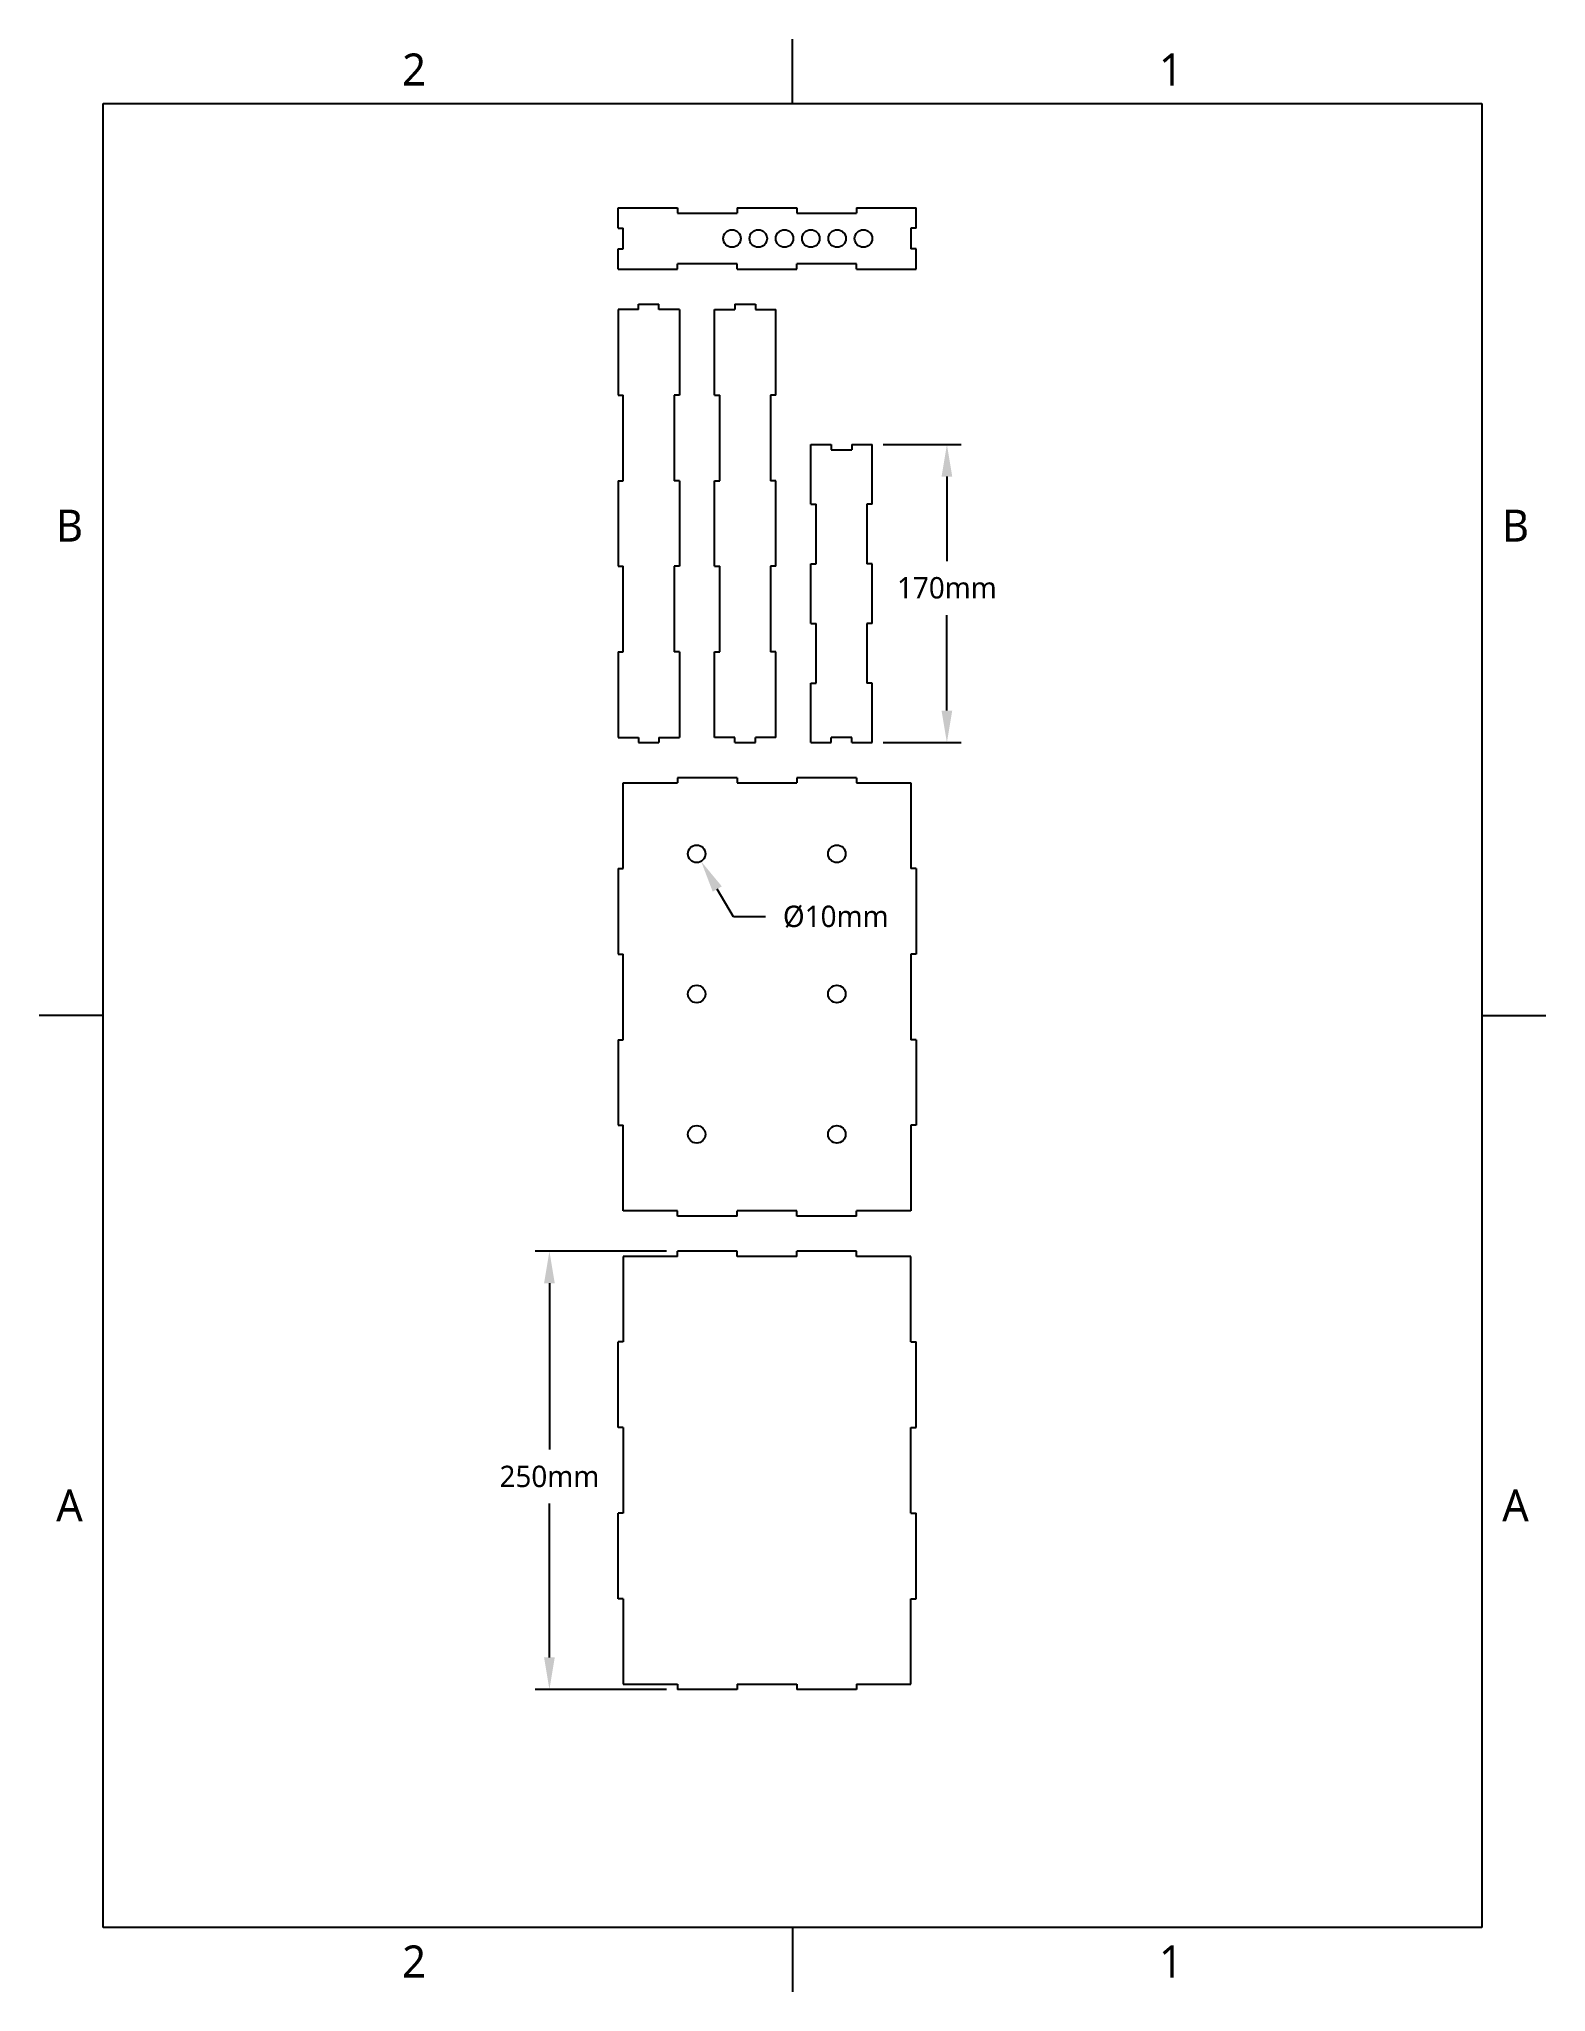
# Model space of a CAD drawing. Extents: x 0 to 8.5, y 0 to 11.
import ezdxf

# ---------------------------------------------------------------- set-up
doc = ezdxf.new("R2010")
doc.units = 0
doc.header["$LTSCALE"] = 0.5
doc.header["$MEASUREMENT"] = 0
doc.header["$PDMODE"] = 33
doc.header["$PDSIZE"] = 0.03937
doc.layers.get('DEFPOINTS').update_dxf_attribs({"linetype": 'CONTINUOUS'})
for name, color, linetype in [('ANNOTATION_TEXT', 7, 'CONTINUOUS'), ('BORDER_FRAME', 7, 'CONTINUOUS'), ('BORDER_ZONES', 7, 'CONTINUOUS'), ('VISIBLE', 7, 'CONTINUOUS')]:
    doc.layers.add(name, color=color, linetype=linetype)
doc.styles.add('ONSHAPE-STANDARD', font='NotoSans-Regular.ttf')
doc.styles.add('ONSHAPE-STANDARD-DIMENSION', font='')
doc.styles.get('ONSHAPE-STANDARD-DIMENSION').set_extended_font_data('Noto Sans')
doc.dimstyles.new('ONSHAPE-STANDARD$0', dxfattribs={"dimtxt": 0.12, "dimasz": 0.18, "dimexe": 0.08, "dimexo": 0.0625, "dimgap": 0.09, "dimtad": 0, "dimtih": 1, "dimtoh": 1, "dimlfac": 25.4, "dimzin": 11, "dimtxsty": 'ONSHAPE-STANDARD-DIMENSION', "dimcen": 0.09, "dimclrd": 7, "dimclre": 7, "dimclrt": 7, "dimadec": 1, "dimazin": 3, "dimtfac": 1, "dimtofl": 0, "dimtmove": 0, "dimatfit": 3, "dimtolj": 1, "dimtzin": 11})
doc.dimstyles.new('ONSHAPE-STANDARD$3', dxfattribs={"dimtxt": 0.12, "dimasz": 0.18, "dimexe": 0.08, "dimexo": 0.0625, "dimgap": 0.09, "dimtad": 0, "dimtih": 1, "dimtoh": 1, "dimlfac": 25.4, "dimzin": 11, "dimtxsty": 'ONSHAPE-STANDARD-DIMENSION', "dimcen": 0, "dimclrd": 7, "dimclre": 7, "dimclrt": 7, "dimadec": 1, "dimazin": 3, "dimtfac": 1, "dimtofl": 0, "dimtmove": 0, "dimatfit": 3, "dimtolj": 1, "dimtzin": 11})

# ---------------------------------------------------------------- blocks, each defined once
blk = doc.blocks.new('*D1')
at = {"layer": 'ANNOTATION_TEXT', "color": 7}
for p, q in [((3.561, 4.177), (2.824, 4.177)), ((2.904, 3.997), (2.904, 3.064)), ((2.904, 1.897), (2.904, 2.761)), ((3.561, 1.717), (2.824, 1.717))]:
    blk.add_line(p, q, dxfattribs=at)
for points in [[(2.934, 3.997), (2.874, 3.997), (2.904, 4.177)], [(2.874, 1.897), (2.934, 1.897), (2.904, 1.717)]]:
    blk.add_solid(points, dxfattribs=at)
at = {"layer": 'DEFPOINTS', "color": 0}
for p in [(3.624, 4.177), (2.904, 1.717), (3.624, 1.717)]:
    blk.add_point(p, dxfattribs=at)
at = {"layer": 'ANNOTATION_TEXT', "color": 7, "insert": (2.904, 2.912), "char_height": 0.12, "attachment_point": 5, "style": 'ONSHAPE-STANDARD-DIMENSION'}
blk.add_mtext('\\A1;250mm', dxfattribs=at)
blk = doc.blocks.new('*D2')
at = {"layer": 'ANNOTATION_TEXT', "color": 7}
for p, q in [((3.937, 6.054), (3.846, 6.21)), ((4.117, 6.054), (3.937, 6.054))]:
    blk.add_line(p, q, dxfattribs=at)
blk.add_solid([(3.872, 6.225), (3.821, 6.195), (3.756, 6.365)], dxfattribs=at)
at = {"layer": 'DEFPOINTS', "color": 0}
for p in [(3.706, 6.45), (3.756, 6.365)]:
    blk.add_point(p, dxfattribs=at)
at = {"layer": 'ANNOTATION_TEXT', "color": 7, "insert": (4.512, 6.054), "char_height": 0.12, "attachment_point": 5, "style": 'ONSHAPE-STANDARD-DIMENSION'}
blk.add_mtext('\\A1;%%c10mm', dxfattribs=at)
blk = doc.blocks.new('*D3')
at = {"layer": 'ANNOTATION_TEXT', "color": 7}
for p, q in [((4.779, 8.705), (5.216, 8.705)), ((5.136, 8.525), (5.136, 8.051)), ((5.136, 7.212), (5.136, 7.748)), ((4.779, 7.032), (5.216, 7.032))]:
    blk.add_line(p, q, dxfattribs=at)
for points in [[(5.166, 8.525), (5.106, 8.525), (5.136, 8.705)], [(5.106, 7.212), (5.166, 7.212), (5.136, 7.032)]]:
    blk.add_solid(points, dxfattribs=at)
at = {"layer": 'DEFPOINTS', "color": 0}
for p in [(4.716, 8.705), (4.716, 7.032), (5.136, 7.032)]:
    blk.add_point(p, dxfattribs=at)
at = {"layer": 'ANNOTATION_TEXT', "color": 7, "insert": (5.136, 7.9), "char_height": 0.12, "attachment_point": 5, "style": 'ONSHAPE-STANDARD-DIMENSION'}
blk.add_mtext('\\A1;170mm', dxfattribs=at)

msp = doc.modelspace()

# ---------------------------------------------------------------- linework, layer by layer
at = {"layer": 'BORDER_FRAME'}
for p, q in [((0.399, 0.38), (0.399, 10.62)), ((0.399, 10.62), (8.139, 10.62)), ((8.139, 10.62), (8.139, 0.38)), ((8.139, 0.38), (0.399, 0.38))]:
    msp.add_line(p, q, dxfattribs=at)
at = {"layer": 'BORDER_ZONES'}
for p, q in [((4.269, 10.62), (4.269, 10.981)), ((0.399, 5.5), (0.038, 5.5)), ((8.139, 5.5), (8.5, 5.5)), ((4.269, 0.38), (4.269, 0.019))]:
    msp.add_line(p, q, dxfattribs=at)
at = {"layer": 'VISIBLE'}
for p, q in [((3.289307, 10.033483), (3.623953, 10.033483)), ((3.289307, 9.918653), (3.289307, 10.033483)), ((3.623953, 10.033483), (3.623953, 10.003955)), ((3.623953, 10.003955), (3.958598, 10.003955)), ((3.958598, 10.033483), (4.293244, 10.033483)), ((3.958598, 10.033483), (3.958598, 10.003955)), ((4.293244, 10.033483), (4.293244, 10.003955)), ((4.293244, 10.003955), (4.62789, 10.003955)), ((4.62789, 10.033483), (4.62789, 10.003955)), ((4.62789, 10.033483), (4.962535, 10.033483)), ((4.962535, 9.918653), (4.962535, 10.033483)), ((3.289307, 9.918653), (3.318834, 9.918653)), ((3.318834, 9.803824), (3.318834, 9.918653)), ((4.933008, 9.918653), (4.933008, 9.803824)), ((4.962535, 9.918653), (4.933008, 9.918653)), ((3.289307, 9.688995), (3.289307, 9.803824)), ((3.289307, 9.803824), (3.318834, 9.803824)), ((4.962535, 9.803824), (4.933008, 9.803824)), ((4.962535, 9.688995), (4.962535, 9.803824)), ((3.289307, 9.688995), (3.623953, 9.688995)), ((3.958598, 9.718522), (3.623953, 9.718522)), ((3.623953, 9.688995), (3.623953, 9.718522)), ((3.958598, 9.688995), (3.958598, 9.718522)), ((3.958598, 9.688995), (4.293244, 9.688995)), ((4.62789, 9.718522), (4.293244, 9.718522)), ((4.293244, 9.688995), (4.293244, 9.718522)), ((4.62789, 9.688995), (4.62789, 9.718522)), ((4.62789, 9.688995), (4.962535, 9.688995)), ((3.404136, 9.462617), (3.289307, 9.462617)), ((3.289307, 9.462617), (3.289307, 8.982302)), ((3.404136, 9.462617), (3.404136, 9.492144)), ((3.404136, 9.492144), (3.518966, 9.492144)), ((3.518966, 9.462617), (3.518966, 9.492144)), ((3.633795, 9.462617), (3.518966, 9.462617)), ((3.633795, 9.462617), (3.633795, 8.982302)), ((3.830645, 8.982302), (3.830645, 9.462617)), ((3.830645, 9.462617), (3.945475, 9.462617)), ((3.945475, 9.492144), (4.060304, 9.492144)), ((3.945475, 9.492144), (3.945475, 9.462617)), ((4.060304, 9.492144), (4.060304, 9.462617)), ((4.060304, 9.462617), (4.175134, 9.462617)), ((4.175134, 8.982302), (4.175134, 9.462617)), ((3.289307, 8.982302), (3.318834, 8.982302)), ((3.318834, 8.501987), (3.318834, 8.982302)), ((3.633795, 8.982302), (3.604267, 8.982302)), ((3.604267, 8.982302), (3.604267, 8.501987)), ((3.830645, 8.982302), (3.860173, 8.982302)), ((3.860173, 8.501987), (3.860173, 8.982302)), ((4.175134, 8.982302), (4.145606, 8.982302)), ((4.145606, 8.982302), (4.145606, 8.501987)), ((4.371984, 8.704743), (4.486813, 8.704743)), ((4.371984, 8.370097), (4.371984, 8.704743)), ((4.486813, 8.704743), (4.486813, 8.675215)), ((4.486813, 8.675215), (4.601643, 8.675215)), ((4.601643, 8.704743), (4.716472, 8.704743)), ((4.601643, 8.704743), (4.601643, 8.675215)), ((4.716472, 8.370097), (4.716472, 8.704743)), ((3.289307, 8.501987), (3.318834, 8.501987)), ((3.289307, 8.501987), (3.289307, 8.021672)), ((3.633795, 8.501987), (3.604267, 8.501987)), ((3.633795, 8.501987), (3.633795, 8.021672)), ((3.830645, 8.021672), (3.830645, 8.501987)), ((3.830645, 8.501987), (3.860173, 8.501987)), ((4.175134, 8.501987), (4.145606, 8.501987)), ((4.175134, 8.021672), (4.175134, 8.501987)), ((4.371984, 8.370097), (4.401512, 8.370097)), ((4.401512, 8.035451), (4.401512, 8.370097)), ((4.716472, 8.370097), (4.686945, 8.370097)), ((4.686945, 8.370097), (4.686945, 8.035451)), ((3.289307, 8.021672), (3.318834, 8.021672)), ((3.318834, 7.541357), (3.318834, 8.021672)), ((3.633795, 8.021672), (3.604267, 8.021672)), ((3.604267, 8.021672), (3.604267, 7.541357)), ((3.830645, 8.021672), (3.860173, 8.021672)), ((3.860173, 7.541357), (3.860173, 8.021672)), ((4.145606, 8.021672), (4.145606, 7.541357)), ((4.175134, 8.021672), (4.145606, 8.021672)), ((4.371984, 8.035451), (4.401512, 8.035451)), ((4.371984, 7.700806), (4.371984, 8.035451)), ((4.716472, 8.035451), (4.686945, 8.035451)), ((4.716472, 7.700806), (4.716472, 8.035451)), ((4.371984, 7.700806), (4.401512, 7.700806)), ((4.401512, 7.36616), (4.401512, 7.700806)), ((4.716472, 7.700806), (4.686945, 7.700806)), ((4.686945, 7.700806), (4.686945, 7.36616)), ((3.289307, 7.541357), (3.289307, 7.061042)), ((3.289307, 7.541357), (3.318834, 7.541357)), ((3.633795, 7.541357), (3.604267, 7.541357)), ((3.633795, 7.541357), (3.633795, 7.061042)), ((3.830645, 7.061042), (3.830645, 7.541357)), ((3.830645, 7.541357), (3.860173, 7.541357)), ((4.175134, 7.541357), (4.145606, 7.541357)), ((4.175134, 7.061042), (4.175134, 7.541357)), ((4.371984, 7.031514), (4.371984, 7.36616)), ((4.371984, 7.36616), (4.401512, 7.36616)), ((4.716472, 7.36616), (4.686945, 7.36616)), ((4.716472, 7.031514), (4.716472, 7.36616)), ((3.289307, 7.061042), (3.404136, 7.061042)), ((3.404136, 7.061042), (3.404136, 7.031514)), ((3.404136, 7.031514), (3.518966, 7.031514)), ((3.518966, 7.061042), (3.633795, 7.061042)), ((3.518966, 7.061042), (3.518966, 7.031514)), ((3.945475, 7.061042), (3.830645, 7.061042)), ((3.945475, 7.031514), (3.945475, 7.061042)), ((3.945475, 7.031514), (4.060304, 7.031514)), ((4.175134, 7.061042), (4.060304, 7.061042)), ((4.060304, 7.031514), (4.060304, 7.061042)), ((4.371984, 7.031514), (4.486813, 7.031514)), ((4.486813, 7.031514), (4.486813, 7.061042)), ((4.601643, 7.061042), (4.486813, 7.061042)), ((4.601643, 7.031514), (4.601643, 7.061042)), ((4.601643, 7.031514), (4.716472, 7.031514)), ((3.318834, 6.324821), (3.318834, 6.805136)), ((3.318834, 6.805136), (3.623953, 6.805136)), ((3.623953, 6.834664), (3.623953, 6.805136)), ((3.958598, 6.834664), (3.623953, 6.834664)), ((3.958598, 6.834664), (3.958598, 6.805136)), ((3.958598, 6.805136), (4.293244, 6.805136)), ((4.293244, 6.834664), (4.293244, 6.805136)), ((4.62789, 6.834664), (4.293244, 6.834664)), ((4.62789, 6.834664), (4.62789, 6.805136)), ((4.62789, 6.805136), (4.933008, 6.805136)), ((4.933008, 6.805136), (4.933008, 6.324821)), ((3.289307, 6.324821), (3.318834, 6.324821)), ((3.289307, 6.324821), (3.289307, 5.844506)), ((4.962535, 6.324821), (4.933008, 6.324821)), ((4.962535, 6.324821), (4.962535, 5.844506)), ((3.289307, 5.844506), (3.318834, 5.844506)), ((3.318834, 5.364191), (3.318834, 5.844506)), ((4.962535, 5.844506), (4.933008, 5.844506)), ((4.933008, 5.844506), (4.933008, 5.364191)), ((3.289307, 5.364191), (3.318834, 5.364191)), ((3.289307, 5.364191), (3.289307, 4.883876)), ((4.962535, 5.364191), (4.933008, 5.364191)), ((4.962535, 5.364191), (4.962535, 4.883876)), ((3.289307, 4.883876), (3.318834, 4.883876)), ((3.318834, 4.403561), (3.318834, 4.883876)), ((4.962535, 4.883876), (4.933008, 4.883876)), ((4.933008, 4.883876), (4.933008, 4.403561)), ((3.623953, 4.403561), (3.318834, 4.403561)), ((3.623953, 4.374034), (3.623953, 4.403561)), ((4.293244, 4.403561), (3.958598, 4.403561)), ((3.958598, 4.374034), (3.958598, 4.403561)), ((4.293244, 4.374034), (4.293244, 4.403561)), ((4.933008, 4.403561), (4.62789, 4.403561)), ((4.62789, 4.374034), (4.62789, 4.403561)), ((3.958598, 4.374034), (3.623953, 4.374034)), ((4.62789, 4.374034), (4.293244, 4.374034)), ((3.623953, 4.147656), (3.623953, 4.177183)), ((3.958598, 4.177183), (3.623953, 4.177183)), ((3.958598, 4.147656), (3.958598, 4.177183)), ((4.293244, 4.147656), (4.293244, 4.177183)), ((4.62789, 4.177183), (4.293244, 4.177183)), ((4.62789, 4.147656), (4.62789, 4.177183)), ((3.623953, 4.147656), (3.318834, 4.147656)), ((3.318834, 4.147656), (3.318834, 3.667341)), ((4.293244, 4.147656), (3.958598, 4.147656)), ((4.933008, 4.147656), (4.62789, 4.147656)), ((4.933008, 3.667341), (4.933008, 4.147656)), ((3.289307, 3.187026), (3.289307, 3.667341)), ((3.318834, 3.667341), (3.289307, 3.667341)), ((4.933008, 3.667341), (4.962535, 3.667341)), ((4.962535, 3.187026), (4.962535, 3.667341)), ((3.318834, 3.187026), (3.289307, 3.187026)), ((3.318834, 3.187026), (3.318834, 2.706711)), ((4.933008, 3.187026), (4.962535, 3.187026)), ((4.933008, 2.706711), (4.933008, 3.187026)), ((3.318834, 2.706711), (3.289307, 2.706711)), ((3.289307, 2.226396), (3.289307, 2.706711)), ((4.933008, 2.706711), (4.962535, 2.706711)), ((4.962535, 2.226396), (4.962535, 2.706711)), ((3.318834, 2.226396), (3.289307, 2.226396)), ((3.318834, 2.226396), (3.318834, 1.746081)), ((4.933008, 2.226396), (4.962535, 2.226396)), ((4.933008, 1.746081), (4.933008, 2.226396)), ((3.318834, 1.746081), (3.623953, 1.746081)), ((3.623953, 1.746081), (3.623953, 1.716554)), ((3.958598, 1.716554), (3.623953, 1.716554)), ((3.958598, 1.746081), (4.293244, 1.746081)), ((3.958598, 1.746081), (3.958598, 1.716554)), ((4.293244, 1.746081), (4.293244, 1.716554)), ((4.62789, 1.716554), (4.293244, 1.716554)), ((4.62789, 1.746081), (4.933008, 1.746081)), ((4.62789, 1.746081), (4.62789, 1.716554))]:
    msp.add_line(p, q, dxfattribs=at)
for centre in [(3.929071, 9.861239), (4.076708, 9.861239), (4.224346, 9.861239), (4.371984, 9.861239), (4.519622, 9.861239), (4.66726, 9.861239), (3.730869, 6.407755), (4.518271, 6.407755), (3.730869, 5.620353), (4.518271, 5.620353), (3.730869, 4.832952), (4.518271, 4.832952)]:
    msp.add_circle(centre, 0.049213, dxfattribs=at)

# ---------------------------------------------------------------- texts
at = {"layer": 'BORDER_ZONES', "char_height": 0.18, "attachment_point": 5, "style": 'ONSHAPE-STANDARD'}
for s, insert in [('2', (2.144, 10.81)), ('1', (6.394, 10.81)), ('B', (0.209, 8.25)), ('B', (8.329, 8.25)), ('A', (0.209, 2.75)), ('A', (8.329, 2.75)), ('2', (2.144, 0.19)), ('1', (6.394, 0.19))]:
    msp.add_mtext(s, dxfattribs=dict(at, insert=insert))

# ---------------------------------------------------------------- dimensions: what is measured, and where the dimension line sits
at = {"layer": 'ANNOTATION_TEXT'}
for base, p1, p2, picture, middle in [((5.13601, 7.031514), (4.716472, 8.704743), (4.716472, 7.031514), '*D3', (5.13601, 7.899806)), ((2.904307, 1.716554), (3.623953, 4.177183), (3.623953, 1.716554), '*D1', (2.904307, 2.912475))]:
    dim = msp.add_linear_dim(base=base, p1=p1, p2=p2, angle=90, dimstyle='ONSHAPE-STANDARD$0', override={"dimlfac": 101.6, "dimpost": '<>mm'}, dxfattribs=at)
    dim.commit()
    dim.dimension.update_dxf_attribs({"geometry": picture, "text_midpoint": middle, "dimtype": 160})
dim = msp.add_diameter_dim_2p(p1=(3.706057, 6.450255), p2=(3.755681, 6.365255), dimstyle='ONSHAPE-STANDARD$3', override={"dimlfac": 101.6, "dimpost": '%%c<>mm', "dimtofl": 0, "dimtmove": 0, "dimatfit": 3}, dxfattribs=at)
dim.commit()
dim.dimension.update_dxf_attribs({"geometry": '*D2', "text_midpoint": (4.512497, 6.054358), "dimtype": 163})

doc.saveas('drawing.dxf')
